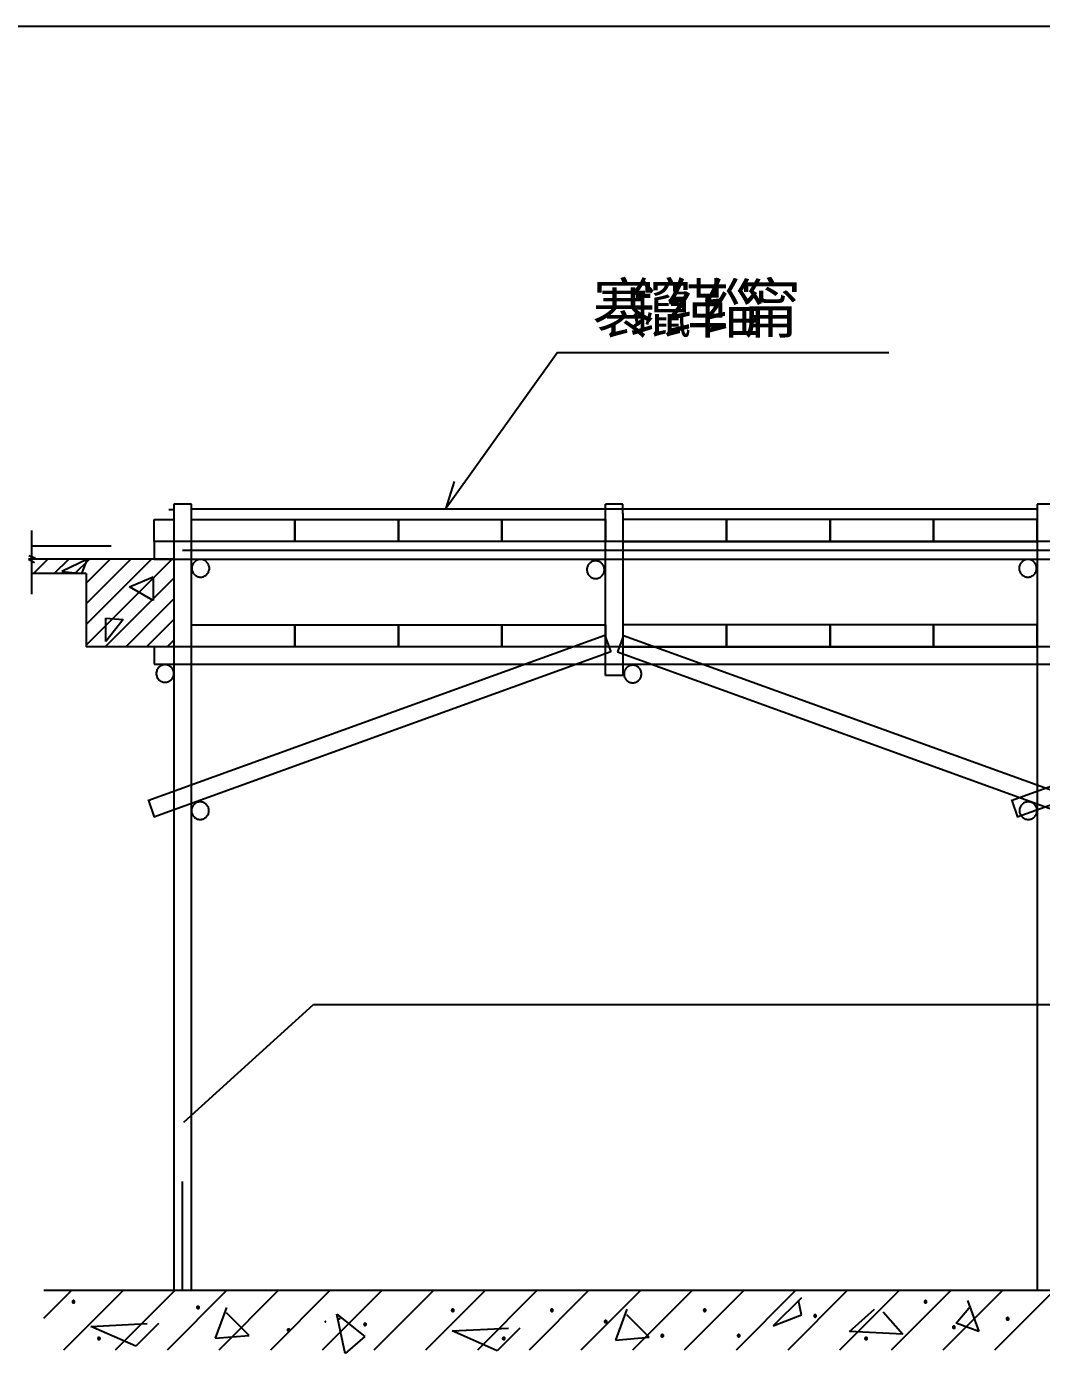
# Model space of a CAD drawing. Header units: metres. Extents: x 0 to 420, y 0 to 297.
# Drawn here: x 140.1 to 209.5, y 206.3 to 297 of the extents above; entities that cross this region are included whole.
import ezdxf

# ---------------------------------------------------------------- set-up
doc = ezdxf.new("R2010")
doc.units = ezdxf.units.M

msp = doc.modelspace()

# ---------------------------------------------------------------- linework, layer by layer
for p, q in [((420, 297), (0, 297)), ((176.42, 274.71), (168.82, 264.06)), ((176.42, 274.71), (199.07, 274.71)), ((168.82, 264.06), (169.38, 265.9)), ((151.4, 264.35), (150.2, 264.35)), ((150.2, 264.35), (150.2, 210.59)), ((151.4, 210.59), (151.4, 264.35)), ((151.4, 264.03), (209.2, 264.03)), ((179.7, 263.7), (179.7, 264.35)), ((180.9, 264.35), (179.7, 264.35)), ((180.9, 263.7), (180.9, 264.35)), ((210.4, 264.35), (209.2, 264.35)), ((209.2, 264.35), (209.2, 210.59)), ((148.86, 261.79), (148.86, 263.29)), ((148.86, 263.29), (150.2, 263.29)), ((150.2, 263.96), (149.87, 263.96)), ((151.4, 261.79), (151.4, 263.29)), ((151.4, 263.29), (158.48, 263.29)), ((158.48, 261.79), (158.48, 263.29)), ((158.48, 263.29), (165.55, 263.29)), ((158.48, 263.29), (158.48, 261.79)), ((165.55, 263.29), (165.55, 261.79)), ((165.55, 261.79), (165.55, 263.29)), ((165.55, 263.29), (172.63, 263.29)), ((172.63, 261.79), (172.63, 263.29)), ((172.63, 263.29), (179.7, 263.29)), ((172.63, 263.29), (172.63, 261.79)), ((179.7, 252.62), (179.7, 263.7)), ((179.7, 263.29), (179.7, 261.79)), ((180.9, 263.7), (180.9, 252.62)), ((187.98, 263.29), (180.9, 263.29)), ((180.9, 263.29), (180.9, 261.79)), ((195.05, 263.29), (187.98, 263.29)), ((187.98, 263.29), (187.98, 261.79)), ((187.98, 261.79), (187.98, 263.29)), ((195.05, 261.79), (195.05, 263.29)), ((202.13, 263.29), (195.05, 263.29)), ((195.05, 263.29), (195.05, 261.79)), ((202.13, 261.79), (202.13, 263.29)), ((209.2, 263.29), (202.13, 263.29)), ((202.13, 263.29), (202.13, 261.79)), ((209.2, 261.79), (209.2, 263.29)), ((140.47, 262.53), (140.47, 258.18)), ((145.92, 261.47), (140.47, 261.47)), ((150.2, 261.79), (148.86, 261.79)), ((150.2, 261.79), (148.86, 261.79)), ((148.86, 261.79), (148.86, 260.59)), ((270.74, 261.79), (148.86, 261.79)), ((158.48, 261.79), (151.4, 261.79)), ((165.55, 261.79), (158.48, 261.79)), ((172.63, 261.79), (165.55, 261.79)), ((179.7, 261.79), (172.63, 261.79)), ((180.9, 261.79), (187.98, 261.79)), ((187.98, 261.79), (195.05, 261.79)), ((195.05, 261.79), (202.13, 261.79)), ((202.13, 261.79), (209.2, 261.79)), ((140.72, 260.67), (140.27, 260.59)), ((140.27, 260.59), (140.67, 260.36)), ((140.29, 260.84), (140.72, 260.67)), ((150.2, 260.59), (140.47, 260.59)), ((140.6, 259.59), (141.6, 260.59)), ((142.02, 259.59), (143.02, 260.59)), ((144.29, 260.58), (142.55, 259.74)), ((143.43, 259.59), (144.43, 260.59)), ((143.91, 259.59), (144.29, 260.58)), ((144.2, 258.94), (145.85, 260.59)), ((144.2, 257.53), (147.26, 260.59)), ((144.2, 256.11), (148.68, 260.59)), ((144.2, 254.7), (150.09, 260.59)), ((148.86, 260.59), (270.74, 260.59)), ((150.2, 260.59), (150.2, 254.59)), ((150.2, 260.59), (150.2, 254.59)), ((150.8, 261.19), (268.8, 261.19)), ((144.2, 259.59), (140.47, 259.59)), ((142.55, 259.74), (143.91, 259.59)), ((144.2, 259.59), (144.2, 254.59)), ((145.5, 254.59), (150.2, 259.28)), ((147.17, 258.7), (148.78, 259.37)), ((148.78, 257.76), (147.17, 258.7)), ((148.78, 259.37), (148.78, 257.76)), ((146.92, 254.59), (150.2, 257.87)), ((145.56, 254.95), (145.56, 256.55)), ((145.56, 256.55), (146.74, 256.45)), ((146.74, 256.45), (145.56, 254.95)), ((148.33, 254.59), (150.2, 256.46)), ((151.4, 254.59), (151.4, 256.09)), ((151.4, 256.09), (158.48, 256.09)), ((158.48, 254.59), (158.48, 256.09)), ((158.48, 256.09), (165.55, 256.09)), ((158.48, 256.09), (158.48, 254.59)), ((165.55, 256.09), (165.55, 254.59)), ((165.55, 254.59), (165.55, 256.09)), ((165.55, 256.09), (172.63, 256.09)), ((172.63, 254.59), (172.63, 256.09)), ((172.63, 256.09), (179.7, 256.09)), ((172.63, 256.09), (172.63, 254.59)), ((179.7, 256.09), (179.7, 254.59)), ((187.98, 256.09), (180.9, 256.09)), ((180.9, 256.09), (180.9, 254.59)), ((195.05, 256.09), (187.98, 256.09)), ((187.98, 256.09), (187.98, 254.59)), ((187.98, 254.59), (187.98, 256.09)), ((195.05, 254.59), (195.05, 256.09)), ((202.13, 256.09), (195.05, 256.09)), ((195.05, 256.09), (195.05, 254.59)), ((202.13, 254.59), (202.13, 256.09)), ((209.2, 256.09), (202.13, 256.09)), ((202.13, 256.09), (202.13, 254.59)), ((209.2, 254.59), (209.2, 256.09)), ((179.67, 255.36), (148.42, 244.06)), ((149.75, 254.59), (150.2, 255.04)), ((179.67, 255.36), (180.08, 254.24)), ((180.93, 255.36), (180.53, 254.24)), ((180.93, 255.36), (212.18, 244.06)), ((238.67, 255.36), (207.42, 244.06)), ((150.2, 254.59), (144.2, 254.59)), ((180.08, 254.24), (148.83, 242.93)), ((270.74, 254.59), (148.86, 254.59)), ((148.86, 254.59), (148.86, 253.39)), ((158.48, 254.59), (151.4, 254.59)), ((165.55, 254.59), (158.48, 254.59)), ((172.63, 254.59), (165.55, 254.59)), ((179.7, 254.59), (172.63, 254.59)), ((180.53, 254.24), (211.77, 242.93)), ((180.9, 254.59), (187.98, 254.59)), ((187.98, 254.59), (195.05, 254.59)), ((195.05, 254.59), (202.13, 254.59)), ((202.13, 254.59), (209.2, 254.59)), ((239.08, 254.24), (207.83, 242.93)), ((148.86, 253.39), (270.74, 253.39)), ((180.9, 252.62), (179.7, 252.62)), ((148.47, 244.07), (148.86, 242.94)), ((207.47, 244.07), (207.86, 242.94)), ((150.89, 222.08), (159.74, 230.12)), ((159.74, 230.12), (306.23, 230.12)), ((150.8, 210.59), (150.8, 218.02)), ((141.32, 210.59), (301.79, 210.59)), ((141.32, 208.69), (143.22, 210.59)), ((142.68, 206.52), (146.75, 210.59)), ((146.22, 206.52), (150.29, 210.59)), ((149.76, 206.52), (153.82, 210.59)), ((153.29, 206.52), (157.36, 210.59)), ((156.83, 206.52), (160.89, 210.59)), ((160.36, 206.52), (164.43, 210.59)), ((163.9, 206.52), (167.97, 210.59)), ((167.43, 206.52), (171.5, 210.59)), ((170.97, 206.52), (175.04, 210.59)), ((174.5, 206.52), (178.57, 210.59)), ((178.04, 206.52), (182.11, 210.59)), ((181.57, 206.52), (185.64, 210.59)), ((185.11, 206.52), (189.18, 210.59)), ((188.65, 206.52), (192.71, 210.59)), ((192.18, 206.52), (196.25, 210.59)), ((195.72, 206.52), (199.79, 210.59)), ((199.25, 206.52), (203.32, 210.59)), ((202.79, 206.52), (206.86, 210.59)), ((206.32, 206.52), (210.39, 210.59)), ((193.09, 210.08), (191.17, 208.15)), ((193.09, 208.92), (192.9, 209.88)), ((204.45, 209.88), (205.22, 207.77)), ((153.8, 209.42), (153.03, 207.31)), ((155.34, 207.5), (153.8, 209.04)), ((161.34, 208.96), (163.26, 207.42)), ((161.92, 206.27), (161.34, 208.96)), ((181.16, 209.31), (180.39, 207.19)), ((182.7, 207.39), (181.16, 208.92)), ((191.17, 208.15), (193.09, 208.92)), ((196.37, 207.77), (198.1, 209.31)), ((198.68, 209.12), (200.02, 207.58)), ((203.68, 208.35), (204.65, 209.5)), ((144.53, 208.11), (148.38, 208.31)), ((147.61, 206.77), (144.53, 208.11)), ((149.15, 208.31), (147.61, 206.77)), ((169.23, 207.81), (173.08, 208)), ((172.31, 206.46), (169.23, 207.81)), ((173.85, 208), (172.31, 206.46)), ((205.22, 207.77), (203.68, 208.35)), ((153.03, 207.31), (155.34, 207.5)), ((163.26, 207.42), (161.92, 206.27)), ((180.39, 207.19), (182.7, 207.39)), ((200.02, 207.58), (196.37, 207.77))]:
    msp.add_line(p, q)
for points in [[(152.63, 259.96), (152.63, 260.02), (152.62, 260.08), (152.6, 260.13), (152.58, 260.19), (152.56, 260.24), (152.53, 260.29), (152.49, 260.34), (152.45, 260.38), (152.41, 260.42), (152.36, 260.46), (152.31, 260.49), (152.26, 260.51), (152.2, 260.53), (152.15, 260.55), (152.09, 260.56), (152.03, 260.56), (151.97, 260.56), (151.91, 260.55), (151.86, 260.53), (151.8, 260.51), (151.75, 260.49), (151.7, 260.46), (151.65, 260.42), (151.61, 260.38), (151.57, 260.34), (151.53, 260.29), (151.5, 260.24), (151.48, 260.19), (151.46, 260.13), (151.44, 260.08), (151.43, 260.02), (151.43, 259.96), (151.43, 259.9), (151.44, 259.84), (151.46, 259.78), (151.48, 259.73), (151.5, 259.68), (151.53, 259.63), (151.57, 259.58), (151.61, 259.53), (151.65, 259.49), (151.7, 259.46), (151.75, 259.43), (151.8, 259.4), (151.86, 259.38), (151.91, 259.37), (151.97, 259.36), (152.03, 259.36), (152.09, 259.36), (152.15, 259.37), (152.2, 259.38), (152.26, 259.4), (152.31, 259.43), (152.36, 259.46), (152.41, 259.49), (152.45, 259.53), (152.49, 259.58), (152.53, 259.63), (152.56, 259.68), (152.58, 259.73), (152.6, 259.78), (152.62, 259.84), (152.63, 259.9), (152.63, 259.96)], [(179.63, 259.86), (179.63, 259.92), (179.62, 259.98), (179.61, 260.04), (179.59, 260.09), (179.56, 260.15), (179.53, 260.2), (179.5, 260.24), (179.46, 260.29), (179.41, 260.33), (179.36, 260.36), (179.31, 260.39), (179.26, 260.42), (179.21, 260.44), (179.15, 260.45), (179.09, 260.46), (179.03, 260.46), (178.97, 260.46), (178.91, 260.45), (178.86, 260.44), (178.8, 260.42), (178.75, 260.39), (178.7, 260.36), (178.65, 260.33), (178.61, 260.29), (178.57, 260.24), (178.53, 260.2), (178.5, 260.15), (178.48, 260.09), (178.46, 260.04), (178.44, 259.98), (178.43, 259.92), (178.43, 259.86), (178.43, 259.8), (178.44, 259.75), (178.46, 259.69), (178.48, 259.63), (178.5, 259.58), (178.53, 259.53), (178.57, 259.48), (178.61, 259.44), (178.65, 259.4), (178.7, 259.36), (178.75, 259.33), (178.8, 259.31), (178.86, 259.29), (178.91, 259.27), (178.97, 259.27), (179.03, 259.26), (179.09, 259.27), (179.15, 259.27), (179.21, 259.29), (179.26, 259.31), (179.31, 259.33), (179.36, 259.36), (179.41, 259.4), (179.46, 259.44), (179.5, 259.48), (179.53, 259.53), (179.56, 259.58), (179.59, 259.63), (179.61, 259.69), (179.62, 259.75), (179.63, 259.8), (179.63, 259.86)], [(209.17, 259.96), (209.17, 260.02), (209.16, 260.08), (209.15, 260.13), (209.13, 260.19), (209.1, 260.24), (209.07, 260.29), (209.04, 260.34), (209, 260.38), (208.95, 260.42), (208.91, 260.46), (208.86, 260.49), (208.8, 260.51), (208.75, 260.53), (208.69, 260.55), (208.63, 260.56), (208.57, 260.56), (208.51, 260.56), (208.46, 260.55), (208.4, 260.53), (208.34, 260.51), (208.29, 260.49), (208.24, 260.46), (208.19, 260.42), (208.15, 260.38), (208.11, 260.34), (208.07, 260.29), (208.04, 260.24), (208.02, 260.19), (208, 260.13), (207.98, 260.08), (207.98, 260.02), (207.97, 259.96), (207.98, 259.9), (207.98, 259.84), (208, 259.78), (208.02, 259.73), (208.04, 259.68), (208.07, 259.63), (208.11, 259.58), (208.15, 259.53), (208.19, 259.49), (208.24, 259.46), (208.29, 259.43), (208.34, 259.4), (208.4, 259.38), (208.46, 259.37), (208.51, 259.36), (208.57, 259.36), (208.63, 259.36), (208.69, 259.37), (208.75, 259.38), (208.8, 259.4), (208.86, 259.43), (208.91, 259.46), (208.95, 259.49), (209, 259.53), (209.04, 259.58), (209.07, 259.63), (209.1, 259.68), (209.13, 259.73), (209.15, 259.78), (209.16, 259.84), (209.17, 259.9), (209.17, 259.96)], [(150.2, 252.77), (150.2, 252.82), (150.19, 252.88), (150.17, 252.94), (150.15, 253), (150.13, 253.05), (150.1, 253.1), (150.06, 253.15), (150.02, 253.19), (149.98, 253.23), (149.93, 253.26), (149.88, 253.29), (149.83, 253.32), (149.77, 253.34), (149.72, 253.35), (149.66, 253.36), (149.6, 253.37), (149.54, 253.36), (149.48, 253.35), (149.43, 253.34), (149.37, 253.32), (149.32, 253.29), (149.27, 253.26), (149.22, 253.23), (149.18, 253.19), (149.14, 253.15), (149.1, 253.1), (149.07, 253.05), (149.05, 253), (149.03, 252.94), (149.01, 252.88), (149, 252.82), (149, 252.77), (149, 252.71), (149.01, 252.65), (149.03, 252.59), (149.05, 252.54), (149.07, 252.48), (149.1, 252.43), (149.14, 252.38), (149.18, 252.34), (149.22, 252.3), (149.27, 252.27), (149.32, 252.24), (149.37, 252.21), (149.43, 252.19), (149.48, 252.18), (149.54, 252.17), (149.6, 252.17), (149.66, 252.17), (149.72, 252.18), (149.77, 252.19), (149.83, 252.21), (149.88, 252.24), (149.93, 252.27), (149.98, 252.3), (150.02, 252.34), (150.06, 252.38), (150.1, 252.43), (150.13, 252.48), (150.15, 252.54), (150.17, 252.59), (150.19, 252.65), (150.2, 252.71), (150.2, 252.77)], [(182.17, 252.73), (182.16, 252.79), (182.15, 252.85), (182.14, 252.9), (182.12, 252.96), (182.1, 253.01), (182.07, 253.06), (182.03, 253.11), (181.99, 253.15), (181.95, 253.19), (181.9, 253.23), (181.85, 253.26), (181.8, 253.28), (181.74, 253.3), (181.68, 253.32), (181.62, 253.33), (181.57, 253.33), (181.51, 253.33), (181.45, 253.32), (181.39, 253.3), (181.34, 253.28), (181.28, 253.26), (181.23, 253.23), (181.19, 253.19), (181.14, 253.15), (181.1, 253.11), (181.07, 253.06), (181.04, 253.01), (181.01, 252.96), (180.99, 252.9), (180.98, 252.85), (180.97, 252.79), (180.97, 252.73), (180.97, 252.67), (180.98, 252.61), (180.99, 252.55), (181.01, 252.5), (181.04, 252.45), (181.07, 252.4), (181.1, 252.35), (181.14, 252.3), (181.19, 252.27), (181.23, 252.23), (181.28, 252.2), (181.34, 252.17), (181.39, 252.15), (181.45, 252.14), (181.51, 252.13), (181.57, 252.13), (181.62, 252.13), (181.68, 252.14), (181.74, 252.15), (181.8, 252.17), (181.85, 252.2), (181.9, 252.23), (181.95, 252.27), (181.99, 252.3), (182.03, 252.35), (182.07, 252.4), (182.1, 252.45), (182.12, 252.5), (182.14, 252.55), (182.15, 252.61), (182.16, 252.67), (182.17, 252.73)], [(152.6, 243.39), (152.6, 243.45), (152.59, 243.5), (152.58, 243.56), (152.56, 243.62), (152.53, 243.67), (152.5, 243.72), (152.46, 243.77), (152.43, 243.81), (152.38, 243.85), (152.33, 243.89), (152.28, 243.92), (152.23, 243.94), (152.18, 243.96), (152.12, 243.97), (152.06, 243.98), (152, 243.99), (151.94, 243.98), (151.88, 243.97), (151.83, 243.96), (151.77, 243.94), (151.72, 243.92), (151.67, 243.89), (151.62, 243.85), (151.58, 243.81), (151.54, 243.77), (151.5, 243.72), (151.47, 243.67), (151.45, 243.62), (151.43, 243.56), (151.41, 243.5), (151.4, 243.45), (151.4, 243.39), (151.4, 243.33), (151.41, 243.27), (151.43, 243.21), (151.45, 243.16), (151.47, 243.1), (151.5, 243.05), (151.54, 243.01), (151.58, 242.96), (151.62, 242.92), (151.67, 242.89), (151.72, 242.86), (151.77, 242.83), (151.83, 242.81), (151.88, 242.8), (151.94, 242.79), (152, 242.79), (152.06, 242.79), (152.12, 242.8), (152.18, 242.81), (152.23, 242.83), (152.28, 242.86), (152.33, 242.89), (152.38, 242.92), (152.43, 242.96), (152.46, 243.01), (152.5, 243.05), (152.53, 243.1), (152.56, 243.16), (152.58, 243.21), (152.59, 243.27), (152.6, 243.33), (152.6, 243.39)], [(209.2, 243.39), (209.2, 243.45), (209.19, 243.5), (209.18, 243.56), (209.16, 243.62), (209.13, 243.67), (209.1, 243.72), (209.06, 243.77), (209.03, 243.81), (208.98, 243.85), (208.93, 243.89), (208.88, 243.92), (208.83, 243.94), (208.78, 243.96), (208.72, 243.97), (208.66, 243.98), (208.6, 243.99), (208.54, 243.98), (208.48, 243.97), (208.43, 243.96), (208.37, 243.94), (208.32, 243.92), (208.27, 243.89), (208.22, 243.85), (208.18, 243.81), (208.14, 243.77), (208.1, 243.72), (208.07, 243.67), (208.05, 243.62), (208.03, 243.56), (208.01, 243.5), (208, 243.45), (208, 243.39), (208, 243.33), (208.01, 243.27), (208.03, 243.21), (208.05, 243.16), (208.07, 243.1), (208.1, 243.05), (208.14, 243.01), (208.18, 242.96), (208.22, 242.92), (208.27, 242.89), (208.32, 242.86), (208.37, 242.83), (208.43, 242.81), (208.48, 242.8), (208.54, 242.79), (208.6, 242.79), (208.66, 242.79), (208.72, 242.8), (208.78, 242.81), (208.83, 242.83), (208.88, 242.86), (208.93, 242.89), (208.98, 242.92), (209.03, 242.96), (209.06, 243.01), (209.1, 243.05), (209.13, 243.1), (209.16, 243.16), (209.18, 243.21), (209.19, 243.27), (209.2, 243.33), (209.2, 243.39)], [(143.42, 209.8), (143.42, 209.81), (143.41, 209.82), (143.41, 209.82), (143.41, 209.83), (143.41, 209.84), (143.4, 209.84), (143.4, 209.85), (143.39, 209.86), (143.39, 209.86), (143.38, 209.86), (143.38, 209.87), (143.37, 209.87), (143.36, 209.87), (143.36, 209.88), (143.35, 209.88), (143.34, 209.88), (143.33, 209.88), (143.33, 209.88), (143.32, 209.87), (143.31, 209.87), (143.31, 209.87), (143.3, 209.86), (143.29, 209.86), (143.29, 209.86), (143.28, 209.85), (143.28, 209.84), (143.28, 209.84), (143.27, 209.83), (143.27, 209.82), (143.27, 209.82), (143.27, 209.81), (143.27, 209.8), (143.27, 209.8)], [(143.27, 209.8), (143.27, 209.79), (143.27, 209.79), (143.27, 209.78), (143.27, 209.77), (143.28, 209.77), (143.28, 209.76), (143.28, 209.75), (143.29, 209.75), (143.29, 209.74), (143.3, 209.74), (143.31, 209.74), (143.31, 209.73), (143.32, 209.73), (143.33, 209.73), (143.33, 209.73), (143.34, 209.73), (143.35, 209.73), (143.36, 209.73), (143.36, 209.73), (143.37, 209.73), (143.38, 209.74), (143.38, 209.74), (143.39, 209.74), (143.39, 209.75), (143.4, 209.75), (143.4, 209.76), (143.41, 209.77), (143.41, 209.77), (143.41, 209.78), (143.41, 209.79), (143.42, 209.79), (143.42, 209.8)], [(201.65, 209.8), (201.65, 209.81), (201.65, 209.82), (201.65, 209.82), (201.65, 209.83), (201.64, 209.84), (201.64, 209.84), (201.64, 209.85), (201.63, 209.86), (201.63, 209.86), (201.62, 209.86), (201.61, 209.87), (201.61, 209.87), (201.6, 209.87), (201.59, 209.88), (201.58, 209.88), (201.58, 209.88), (201.57, 209.88), (201.56, 209.88), (201.56, 209.87), (201.55, 209.87), (201.54, 209.87), (201.54, 209.86), (201.53, 209.86), (201.52, 209.86), (201.52, 209.85), (201.52, 209.84), (201.51, 209.84), (201.51, 209.83), (201.51, 209.82), (201.5, 209.82), (201.5, 209.81), (201.5, 209.8), (201.5, 209.8)], [(201.5, 209.8), (201.5, 209.79), (201.5, 209.79), (201.51, 209.78), (201.51, 209.77), (201.51, 209.77), (201.52, 209.76), (201.52, 209.75), (201.52, 209.75), (201.53, 209.74), (201.54, 209.74), (201.54, 209.74), (201.55, 209.73), (201.56, 209.73), (201.56, 209.73), (201.57, 209.73), (201.58, 209.73), (201.58, 209.73), (201.59, 209.73), (201.6, 209.73), (201.61, 209.73), (201.61, 209.74), (201.62, 209.74), (201.63, 209.74), (201.63, 209.75), (201.64, 209.75), (201.64, 209.76), (201.64, 209.77), (201.65, 209.77), (201.65, 209.78), (201.65, 209.79), (201.65, 209.79), (201.65, 209.8)], [(151.93, 209.42), (151.93, 209.42), (151.93, 209.43), (151.93, 209.44), (151.92, 209.44), (151.92, 209.45), (151.92, 209.46), (151.91, 209.46), (151.91, 209.47), (151.9, 209.47), (151.9, 209.48), (151.89, 209.48), (151.88, 209.48), (151.88, 209.49), (151.87, 209.49), (151.86, 209.49), (151.85, 209.49), (151.85, 209.49), (151.84, 209.49), (151.83, 209.49), (151.83, 209.48), (151.82, 209.48), (151.81, 209.48), (151.81, 209.47), (151.8, 209.47), (151.8, 209.46), (151.79, 209.46), (151.79, 209.45), (151.78, 209.44), (151.78, 209.44), (151.78, 209.43), (151.78, 209.42), (151.78, 209.42), (151.78, 209.42)], [(151.78, 209.42), (151.78, 209.41), (151.78, 209.4), (151.78, 209.39), (151.78, 209.39), (151.79, 209.38), (151.79, 209.37), (151.8, 209.37), (151.8, 209.36), (151.81, 209.36), (151.81, 209.35), (151.82, 209.35), (151.83, 209.35), (151.83, 209.34), (151.84, 209.34), (151.85, 209.34), (151.85, 209.34), (151.86, 209.34), (151.87, 209.34), (151.88, 209.34), (151.88, 209.35), (151.89, 209.35), (151.9, 209.35), (151.9, 209.36), (151.91, 209.36), (151.91, 209.37), (151.92, 209.37), (151.92, 209.38), (151.92, 209.39), (151.93, 209.39), (151.93, 209.4), (151.93, 209.41), (151.93, 209.42)], [(169.34, 209.22), (169.34, 209.23), (169.34, 209.24), (169.34, 209.24), (169.34, 209.25), (169.33, 209.26), (169.33, 209.26), (169.33, 209.27), (169.32, 209.28), (169.31, 209.28), (169.31, 209.28), (169.3, 209.29), (169.3, 209.29), (169.29, 209.29), (169.28, 209.3), (169.27, 209.3), (169.27, 209.3), (169.26, 209.3), (169.25, 209.3), (169.25, 209.29), (169.24, 209.29), (169.23, 209.29), (169.23, 209.28), (169.22, 209.28), (169.21, 209.28), (169.21, 209.27), (169.2, 209.26), (169.2, 209.26), (169.2, 209.25), (169.2, 209.24), (169.19, 209.24), (169.19, 209.23), (169.19, 209.22), (169.19, 209.22)], [(169.19, 209.22), (169.19, 209.22), (169.19, 209.21), (169.2, 209.2), (169.2, 209.19), (169.2, 209.19), (169.2, 209.18), (169.21, 209.17), (169.21, 209.17), (169.22, 209.16), (169.23, 209.16), (169.23, 209.16), (169.24, 209.15), (169.25, 209.15), (169.25, 209.15), (169.26, 209.15), (169.27, 209.15), (169.27, 209.15), (169.28, 209.15), (169.29, 209.15), (169.3, 209.15), (169.3, 209.16), (169.31, 209.16), (169.31, 209.16), (169.32, 209.17), (169.33, 209.17), (169.33, 209.18), (169.33, 209.19), (169.34, 209.19), (169.34, 209.2), (169.34, 209.21), (169.34, 209.22), (169.34, 209.22)], [(176.11, 209.22), (176.11, 209.23), (176.11, 209.24), (176.11, 209.24), (176.11, 209.25), (176.1, 209.26), (176.1, 209.26), (176.1, 209.27), (176.09, 209.28), (176.09, 209.28), (176.08, 209.28), (176.07, 209.29), (176.07, 209.29), (176.06, 209.29), (176.05, 209.3), (176.05, 209.3), (176.04, 209.3), (176.03, 209.3), (176.02, 209.3), (176.02, 209.29), (176.01, 209.29), (176, 209.29), (176, 209.28), (175.99, 209.28), (175.99, 209.28), (175.98, 209.27), (175.98, 209.26), (175.97, 209.26), (175.97, 209.25), (175.97, 209.24), (175.97, 209.24), (175.96, 209.23), (175.96, 209.22), (175.96, 209.22)], [(175.96, 209.22), (175.96, 209.22), (175.97, 209.21), (175.97, 209.2), (175.97, 209.19), (175.97, 209.19), (175.98, 209.18), (175.98, 209.17), (175.99, 209.17), (175.99, 209.16), (176, 209.16), (176, 209.16), (176.01, 209.15), (176.02, 209.15), (176.02, 209.15), (176.03, 209.15), (176.04, 209.15), (176.05, 209.15), (176.05, 209.15), (176.06, 209.15), (176.07, 209.15), (176.07, 209.16), (176.08, 209.16), (176.09, 209.16), (176.09, 209.17), (176.1, 209.17), (176.1, 209.18), (176.1, 209.19), (176.11, 209.19), (176.11, 209.2), (176.11, 209.21), (176.11, 209.22), (176.11, 209.22)], [(186.56, 209.22), (186.56, 209.23), (186.56, 209.24), (186.56, 209.24), (186.56, 209.25), (186.55, 209.26), (186.55, 209.26), (186.54, 209.27), (186.54, 209.28), (186.53, 209.28), (186.53, 209.28), (186.52, 209.29), (186.52, 209.29), (186.51, 209.29), (186.5, 209.3), (186.49, 209.3), (186.49, 209.3), (186.48, 209.3), (186.47, 209.3), (186.46, 209.29), (186.46, 209.29), (186.45, 209.29), (186.44, 209.28), (186.44, 209.28), (186.43, 209.28), (186.43, 209.27), (186.42, 209.26), (186.42, 209.26), (186.42, 209.25), (186.41, 209.24), (186.41, 209.24), (186.41, 209.23), (186.41, 209.22), (186.41, 209.22)], [(186.41, 209.22), (186.41, 209.22), (186.41, 209.21), (186.41, 209.2), (186.42, 209.19), (186.42, 209.19), (186.42, 209.18), (186.43, 209.17), (186.43, 209.17), (186.44, 209.16), (186.44, 209.16), (186.45, 209.16), (186.46, 209.15), (186.46, 209.15), (186.47, 209.15), (186.48, 209.15), (186.49, 209.15), (186.49, 209.15), (186.5, 209.15), (186.51, 209.15), (186.52, 209.15), (186.52, 209.16), (186.53, 209.16), (186.53, 209.16), (186.54, 209.17), (186.54, 209.17), (186.55, 209.18), (186.55, 209.19), (186.56, 209.19), (186.56, 209.2), (186.56, 209.21), (186.56, 209.22), (186.56, 209.22)], [(194.11, 208.84), (194.11, 208.84), (194.11, 208.85), (194.1, 208.86), (194.1, 208.86), (194.1, 208.87), (194.09, 208.88), (194.09, 208.88), (194.08, 208.89), (194.08, 208.89), (194.07, 208.9), (194.07, 208.9), (194.06, 208.91), (194.05, 208.91), (194.05, 208.91), (194.04, 208.91), (194.03, 208.91), (194.02, 208.91), (194.02, 208.91), (194.01, 208.91), (194, 208.91), (194, 208.9), (193.99, 208.9), (193.98, 208.89), (193.98, 208.89), (193.97, 208.88), (193.97, 208.88), (193.97, 208.87), (193.96, 208.86), (193.96, 208.86), (193.96, 208.85), (193.96, 208.84), (193.96, 208.84), (193.96, 208.84)], [(193.96, 208.84), (193.96, 208.83), (193.96, 208.82), (193.96, 208.81), (193.96, 208.81), (193.97, 208.8), (193.97, 208.79), (193.97, 208.79), (193.98, 208.78), (193.98, 208.78), (193.99, 208.77), (194, 208.77), (194, 208.77), (194.01, 208.76), (194.02, 208.76), (194.02, 208.76), (194.03, 208.76), (194.04, 208.76), (194.05, 208.76), (194.05, 208.76), (194.06, 208.77), (194.07, 208.77), (194.07, 208.77), (194.08, 208.78), (194.08, 208.78), (194.09, 208.79), (194.09, 208.79), (194.1, 208.8), (194.1, 208.81), (194.1, 208.81), (194.11, 208.82), (194.11, 208.83), (194.11, 208.84)], [(207.26, 208.64), (207.26, 208.65), (207.26, 208.66), (207.26, 208.66), (207.26, 208.67), (207.25, 208.68), (207.25, 208.68), (207.25, 208.69), (207.24, 208.7), (207.24, 208.7), (207.23, 208.71), (207.22, 208.71), (207.22, 208.71), (207.21, 208.71), (207.2, 208.72), (207.2, 208.72), (207.19, 208.72), (207.18, 208.72), (207.17, 208.72), (207.17, 208.71), (207.16, 208.71), (207.15, 208.71), (207.15, 208.71), (207.14, 208.7), (207.14, 208.7), (207.13, 208.69), (207.13, 208.68), (207.12, 208.68), (207.12, 208.67), (207.12, 208.66), (207.11, 208.66), (207.11, 208.65), (207.11, 208.64), (207.11, 208.64)], [(158.12, 207.87), (158.12, 207.88), (158.12, 207.88), (158.12, 207.89), (158.11, 207.9), (158.11, 207.91), (158.11, 207.91), (158.1, 207.92), (158.1, 207.92), (158.09, 207.93), (158.09, 207.93), (158.08, 207.94), (158.07, 207.94), (158.07, 207.94), (158.06, 207.94), (158.05, 207.94), (158.05, 207.95), (158.04, 207.94), (158.03, 207.94), (158.02, 207.94), (158.02, 207.94), (158.01, 207.94), (158, 207.93), (158, 207.93), (157.99, 207.92), (157.99, 207.92), (157.98, 207.91), (157.98, 207.91), (157.98, 207.9), (157.97, 207.89), (157.97, 207.88), (157.97, 207.88), (157.97, 207.87), (157.97, 207.87)], [(157.97, 207.87), (157.97, 207.86), (157.97, 207.86), (157.97, 207.85), (157.98, 207.84), (157.98, 207.83), (157.98, 207.83), (157.99, 207.82), (157.99, 207.82), (158, 207.81), (158, 207.81), (158.01, 207.8), (158.02, 207.8), (158.02, 207.8), (158.03, 207.8), (158.04, 207.8), (158.05, 207.8), (158.05, 207.8), (158.06, 207.8), (158.07, 207.8), (158.07, 207.8), (158.08, 207.8), (158.09, 207.81), (158.09, 207.81), (158.1, 207.82), (158.1, 207.82), (158.11, 207.83), (158.11, 207.83), (158.11, 207.84), (158.12, 207.85), (158.12, 207.86), (158.12, 207.86), (158.12, 207.87)], [(160.57, 208.45), (160.57, 208.45), (160.57, 208.45), (160.57, 208.45), (160.57, 208.45), (160.57, 208.46), (160.57, 208.46), (160.57, 208.46), (160.57, 208.46), (160.57, 208.46), (160.57, 208.46), (160.57, 208.46), (160.57, 208.46), (160.56, 208.46), (160.56, 208.46), (160.56, 208.46), (160.56, 208.46), (160.56, 208.46), (160.56, 208.46), (160.56, 208.46), (160.56, 208.46), (160.55, 208.46), (160.55, 208.46), (160.55, 208.46), (160.55, 208.46), (160.55, 208.46), (160.55, 208.46), (160.55, 208.46), (160.55, 208.45), (160.55, 208.45), (160.55, 208.45), (160.55, 208.45), (160.55, 208.45), (160.55, 208.45)], [(160.55, 208.45), (160.55, 208.45), (160.55, 208.45), (160.55, 208.45), (160.55, 208.44), (160.55, 208.44), (160.55, 208.44), (160.55, 208.44), (160.55, 208.44), (160.55, 208.44), (160.55, 208.44), (160.55, 208.44), (160.56, 208.44), (160.56, 208.44), (160.56, 208.44), (160.56, 208.44), (160.56, 208.44), (160.56, 208.44), (160.56, 208.44), (160.56, 208.44), (160.57, 208.44), (160.57, 208.44), (160.57, 208.44), (160.57, 208.44), (160.57, 208.44), (160.57, 208.44), (160.57, 208.44), (160.57, 208.44), (160.57, 208.44), (160.57, 208.45), (160.57, 208.45), (160.57, 208.45), (160.57, 208.45)], [(161.54, 208.64), (161.54, 208.64), (161.54, 208.65), (161.54, 208.65), (161.54, 208.65), (161.54, 208.65), (161.54, 208.65), (161.54, 208.65), (161.54, 208.65), (161.54, 208.65), (161.53, 208.65), (161.53, 208.65), (161.53, 208.65), (161.53, 208.65), (161.53, 208.66), (161.53, 208.66), (161.53, 208.66), (161.53, 208.66), (161.53, 208.66), (161.52, 208.65), (161.52, 208.65), (161.52, 208.65), (161.52, 208.65), (161.52, 208.65), (161.52, 208.65), (161.52, 208.65), (161.52, 208.65), (161.52, 208.65), (161.52, 208.65), (161.52, 208.65), (161.52, 208.65), (161.52, 208.64), (161.52, 208.64), (161.52, 208.64)], [(161.52, 208.64), (161.52, 208.64), (161.52, 208.64), (161.52, 208.64), (161.52, 208.64), (161.52, 208.64), (161.52, 208.64), (161.52, 208.63), (161.52, 208.63), (161.52, 208.63), (161.52, 208.63), (161.52, 208.63), (161.52, 208.63), (161.52, 208.63), (161.53, 208.63), (161.53, 208.63), (161.53, 208.63), (161.53, 208.63), (161.53, 208.63), (161.53, 208.63), (161.53, 208.63), (161.53, 208.63), (161.53, 208.63), (161.54, 208.63), (161.54, 208.63), (161.54, 208.63), (161.54, 208.64), (161.54, 208.64), (161.54, 208.64), (161.54, 208.64), (161.54, 208.64), (161.54, 208.64), (161.54, 208.64)], [(163.34, 208.26), (163.34, 208.26), (163.34, 208.27), (163.34, 208.28), (163.34, 208.29), (163.34, 208.29), (163.33, 208.3), (163.33, 208.3), (163.32, 208.31), (163.32, 208.31), (163.31, 208.32), (163.3, 208.32), (163.3, 208.33), (163.29, 208.33), (163.28, 208.33), (163.28, 208.33), (163.27, 208.33), (163.26, 208.33), (163.25, 208.33), (163.25, 208.33), (163.24, 208.33), (163.23, 208.32), (163.23, 208.32), (163.22, 208.31), (163.22, 208.31), (163.21, 208.3), (163.21, 208.3), (163.2, 208.29), (163.2, 208.29), (163.2, 208.28), (163.2, 208.27), (163.19, 208.26), (163.19, 208.26), (163.19, 208.26)], [(163.19, 208.26), (163.19, 208.25), (163.2, 208.24), (163.2, 208.23), (163.2, 208.23), (163.2, 208.22), (163.21, 208.21), (163.21, 208.21), (163.22, 208.2), (163.22, 208.2), (163.23, 208.19), (163.23, 208.19), (163.24, 208.19), (163.25, 208.18), (163.25, 208.18), (163.26, 208.18), (163.27, 208.18), (163.28, 208.18), (163.28, 208.18), (163.29, 208.18), (163.3, 208.19), (163.3, 208.19), (163.31, 208.19), (163.32, 208.2), (163.32, 208.2), (163.33, 208.21), (163.33, 208.21), (163.34, 208.22), (163.34, 208.23), (163.34, 208.23), (163.34, 208.24), (163.34, 208.25), (163.34, 208.26)], [(179.79, 208.45), (179.79, 208.46), (179.79, 208.46), (179.79, 208.47), (179.78, 208.48), (179.78, 208.49), (179.78, 208.49), (179.77, 208.5), (179.77, 208.5), (179.76, 208.51), (179.76, 208.51), (179.75, 208.52), (179.74, 208.52), (179.74, 208.52), (179.73, 208.52), (179.72, 208.52), (179.71, 208.52), (179.71, 208.52), (179.7, 208.52), (179.69, 208.52), (179.69, 208.52), (179.68, 208.52), (179.67, 208.51), (179.67, 208.51), (179.66, 208.5), (179.66, 208.5), (179.65, 208.49), (179.65, 208.49), (179.65, 208.48), (179.64, 208.47), (179.64, 208.46), (179.64, 208.46), (179.64, 208.45), (179.64, 208.45)], [(179.64, 208.45), (179.64, 208.44), (179.64, 208.44), (179.64, 208.43), (179.65, 208.42), (179.65, 208.41), (179.65, 208.41), (179.66, 208.4), (179.66, 208.4), (179.67, 208.39), (179.67, 208.39), (179.68, 208.38), (179.69, 208.38), (179.69, 208.38), (179.7, 208.38), (179.71, 208.38), (179.71, 208.37), (179.72, 208.38), (179.73, 208.38), (179.74, 208.38), (179.74, 208.38), (179.75, 208.38), (179.76, 208.39), (179.76, 208.39), (179.77, 208.4), (179.77, 208.4), (179.78, 208.41), (179.78, 208.41), (179.78, 208.42), (179.79, 208.43), (179.79, 208.44), (179.79, 208.44), (179.79, 208.45)], [(203.59, 208.06), (203.59, 208.07), (203.59, 208.08), (203.58, 208.09), (203.58, 208.09), (203.58, 208.1), (203.57, 208.1), (203.57, 208.11), (203.57, 208.12), (203.56, 208.12), (203.55, 208.13), (203.55, 208.13), (203.54, 208.13), (203.53, 208.14), (203.53, 208.14), (203.52, 208.14), (203.51, 208.14), (203.5, 208.14), (203.5, 208.14), (203.49, 208.14), (203.48, 208.13), (203.48, 208.13), (203.47, 208.13), (203.46, 208.12), (203.46, 208.12), (203.45, 208.11), (203.45, 208.1), (203.45, 208.1), (203.44, 208.09), (203.44, 208.09), (203.44, 208.08), (203.44, 208.07), (203.44, 208.06), (203.44, 208.06)], [(203.44, 208.06), (203.44, 208.06), (203.44, 208.05), (203.44, 208.04), (203.44, 208.03), (203.45, 208.03), (203.45, 208.02), (203.45, 208.02), (203.46, 208.01), (203.46, 208.01), (203.47, 208), (203.48, 208), (203.48, 207.99), (203.49, 207.99), (203.5, 207.99), (203.5, 207.99), (203.51, 207.99), (203.52, 207.99), (203.53, 207.99), (203.53, 207.99), (203.54, 207.99), (203.55, 208), (203.55, 208), (203.56, 208.01), (203.57, 208.01), (203.57, 208.02), (203.57, 208.02), (203.58, 208.03), (203.58, 208.03), (203.58, 208.04), (203.59, 208.05), (203.59, 208.06), (203.59, 208.06)], [(207.11, 208.64), (207.11, 208.64), (207.11, 208.63), (207.12, 208.62), (207.12, 208.61), (207.12, 208.61), (207.13, 208.6), (207.13, 208.6), (207.14, 208.59), (207.14, 208.58), (207.15, 208.58), (207.15, 208.58), (207.16, 208.57), (207.17, 208.57), (207.17, 208.57), (207.18, 208.57), (207.19, 208.57), (207.2, 208.57), (207.2, 208.57), (207.21, 208.57), (207.22, 208.57), (207.22, 208.58), (207.23, 208.58), (207.24, 208.58), (207.24, 208.59), (207.25, 208.6), (207.25, 208.6), (207.25, 208.61), (207.26, 208.61), (207.26, 208.62), (207.26, 208.63), (207.26, 208.64), (207.26, 208.64)], [(145.16, 207.29), (145.16, 207.3), (145.16, 207.31), (145.15, 207.31), (145.15, 207.32), (145.15, 207.33), (145.14, 207.33), (145.14, 207.34), (145.14, 207.34), (145.13, 207.35), (145.12, 207.35), (145.12, 207.36), (145.11, 207.36), (145.1, 207.36), (145.1, 207.36), (145.09, 207.37), (145.08, 207.37), (145.08, 207.37), (145.07, 207.36), (145.06, 207.36), (145.05, 207.36), (145.05, 207.36), (145.04, 207.35), (145.04, 207.35), (145.03, 207.34), (145.02, 207.34), (145.02, 207.33), (145.02, 207.33), (145.01, 207.32), (145.01, 207.31), (145.01, 207.31), (145.01, 207.3), (145.01, 207.29), (145.01, 207.29)], [(145.01, 207.29), (145.01, 207.28), (145.01, 207.28), (145.01, 207.27), (145.01, 207.26), (145.02, 207.26), (145.02, 207.25), (145.02, 207.24), (145.03, 207.24), (145.04, 207.23), (145.04, 207.23), (145.05, 207.22), (145.05, 207.22), (145.06, 207.22), (145.07, 207.22), (145.08, 207.22), (145.08, 207.22), (145.09, 207.22), (145.1, 207.22), (145.1, 207.22), (145.11, 207.22), (145.12, 207.22), (145.12, 207.23), (145.13, 207.23), (145.14, 207.24), (145.14, 207.24), (145.14, 207.25), (145.15, 207.26), (145.15, 207.26), (145.15, 207.27), (145.16, 207.28), (145.16, 207.28), (145.16, 207.29)], [(172.82, 207.29), (172.82, 207.3), (172.82, 207.31), (172.82, 207.31), (172.82, 207.32), (172.82, 207.33), (172.81, 207.33), (172.81, 207.34), (172.8, 207.34), (172.8, 207.35), (172.79, 207.35), (172.78, 207.36), (172.78, 207.36), (172.77, 207.36), (172.76, 207.36), (172.76, 207.37), (172.75, 207.37), (172.74, 207.37), (172.73, 207.36), (172.73, 207.36), (172.72, 207.36), (172.71, 207.36), (172.71, 207.35), (172.7, 207.35), (172.7, 207.34), (172.69, 207.34), (172.69, 207.33), (172.68, 207.33), (172.68, 207.32), (172.68, 207.31), (172.68, 207.31), (172.67, 207.3), (172.67, 207.29), (172.67, 207.29)], [(172.67, 207.29), (172.67, 207.28), (172.68, 207.28), (172.68, 207.27), (172.68, 207.26), (172.68, 207.26), (172.69, 207.25), (172.69, 207.24), (172.7, 207.24), (172.7, 207.23), (172.71, 207.23), (172.71, 207.22), (172.72, 207.22), (172.73, 207.22), (172.73, 207.22), (172.74, 207.22), (172.75, 207.22), (172.76, 207.22), (172.76, 207.22), (172.77, 207.22), (172.78, 207.22), (172.78, 207.22), (172.79, 207.23), (172.8, 207.23), (172.8, 207.24), (172.81, 207.24), (172.81, 207.25), (172.82, 207.26), (172.82, 207.26), (172.82, 207.27), (172.82, 207.28), (172.82, 207.28), (172.82, 207.29)], [(183.66, 207.48), (183.66, 207.49), (183.66, 207.5), (183.66, 207.51), (183.65, 207.51), (183.65, 207.52), (183.65, 207.53), (183.64, 207.53), (183.64, 207.54), (183.63, 207.54), (183.63, 207.55), (183.62, 207.55), (183.61, 207.55), (183.61, 207.56), (183.6, 207.56), (183.59, 207.56), (183.58, 207.56), (183.58, 207.56), (183.57, 207.56), (183.56, 207.56), (183.56, 207.55), (183.55, 207.55), (183.54, 207.55), (183.54, 207.54), (183.53, 207.54), (183.53, 207.53), (183.52, 207.53), (183.52, 207.52), (183.51, 207.51), (183.51, 207.51), (183.51, 207.5), (183.51, 207.49), (183.51, 207.48), (183.51, 207.48)], [(183.51, 207.48), (183.51, 207.48), (183.51, 207.47), (183.51, 207.46), (183.51, 207.46), (183.52, 207.45), (183.52, 207.44), (183.53, 207.44), (183.53, 207.43), (183.54, 207.43), (183.54, 207.42), (183.55, 207.42), (183.56, 207.41), (183.56, 207.41), (183.57, 207.41), (183.58, 207.41), (183.58, 207.41), (183.59, 207.41), (183.6, 207.41), (183.61, 207.41), (183.61, 207.41), (183.62, 207.42), (183.63, 207.42), (183.63, 207.43), (183.64, 207.43), (183.64, 207.44), (183.65, 207.44), (183.65, 207.45), (183.65, 207.46), (183.66, 207.46), (183.66, 207.47), (183.66, 207.48), (183.66, 207.48)], [(188.88, 207.48), (188.88, 207.49), (188.88, 207.5), (188.88, 207.51), (188.88, 207.51), (188.87, 207.52), (188.87, 207.53), (188.87, 207.53), (188.86, 207.54), (188.86, 207.54), (188.85, 207.55), (188.84, 207.55), (188.84, 207.55), (188.83, 207.56), (188.82, 207.56), (188.82, 207.56), (188.81, 207.56), (188.8, 207.56), (188.79, 207.56), (188.79, 207.56), (188.78, 207.55), (188.77, 207.55), (188.77, 207.55), (188.76, 207.54), (188.76, 207.54), (188.75, 207.53), (188.75, 207.53), (188.74, 207.52), (188.74, 207.51), (188.74, 207.51), (188.73, 207.5), (188.73, 207.49), (188.73, 207.48), (188.73, 207.48)], [(188.73, 207.48), (188.73, 207.48), (188.73, 207.47), (188.74, 207.46), (188.74, 207.46), (188.74, 207.45), (188.75, 207.44), (188.75, 207.44), (188.76, 207.43), (188.76, 207.43), (188.77, 207.42), (188.77, 207.42), (188.78, 207.41), (188.79, 207.41), (188.79, 207.41), (188.8, 207.41), (188.81, 207.41), (188.82, 207.41), (188.82, 207.41), (188.83, 207.41), (188.84, 207.41), (188.84, 207.42), (188.85, 207.42), (188.86, 207.43), (188.86, 207.43), (188.87, 207.44), (188.87, 207.44), (188.87, 207.45), (188.88, 207.46), (188.88, 207.46), (188.88, 207.47), (188.88, 207.48), (188.88, 207.48)], [(197.59, 207.29), (197.59, 207.3), (197.59, 207.31), (197.59, 207.31), (197.58, 207.32), (197.58, 207.33), (197.58, 207.33), (197.57, 207.34), (197.57, 207.34), (197.56, 207.35), (197.56, 207.35), (197.55, 207.36), (197.54, 207.36), (197.54, 207.36), (197.53, 207.36), (197.52, 207.37), (197.51, 207.37), (197.51, 207.37), (197.5, 207.36), (197.49, 207.36), (197.49, 207.36), (197.48, 207.36), (197.47, 207.35), (197.47, 207.35), (197.46, 207.34), (197.46, 207.34), (197.45, 207.33), (197.45, 207.33), (197.45, 207.32), (197.44, 207.31), (197.44, 207.31), (197.44, 207.3), (197.44, 207.29), (197.44, 207.29)], [(197.44, 207.29), (197.44, 207.28), (197.44, 207.28), (197.44, 207.27), (197.45, 207.26), (197.45, 207.26), (197.45, 207.25), (197.46, 207.24), (197.46, 207.24), (197.47, 207.23), (197.47, 207.23), (197.48, 207.22), (197.49, 207.22), (197.49, 207.22), (197.5, 207.22), (197.51, 207.22), (197.51, 207.22), (197.52, 207.22), (197.53, 207.22), (197.54, 207.22), (197.54, 207.22), (197.55, 207.22), (197.56, 207.23), (197.56, 207.23), (197.57, 207.24), (197.57, 207.24), (197.58, 207.25), (197.58, 207.26), (197.58, 207.26), (197.59, 207.27), (197.59, 207.28), (197.59, 207.28), (197.59, 207.29)]]:
    msp.add_lwpolyline(points)

# ---------------------------------------------------------------- texts
for s, p in [('褰', (178.81, 276.09)), ('鑹', (181.32, 276.09)), ('缂', (183.83, 276.09)), ('缁', (186.33, 276.09)), ('甯', (188.84, 276.09))]:
    msp.add_text(s, height=3.29).set_placement(p)

doc.saveas('drawing.dxf')
